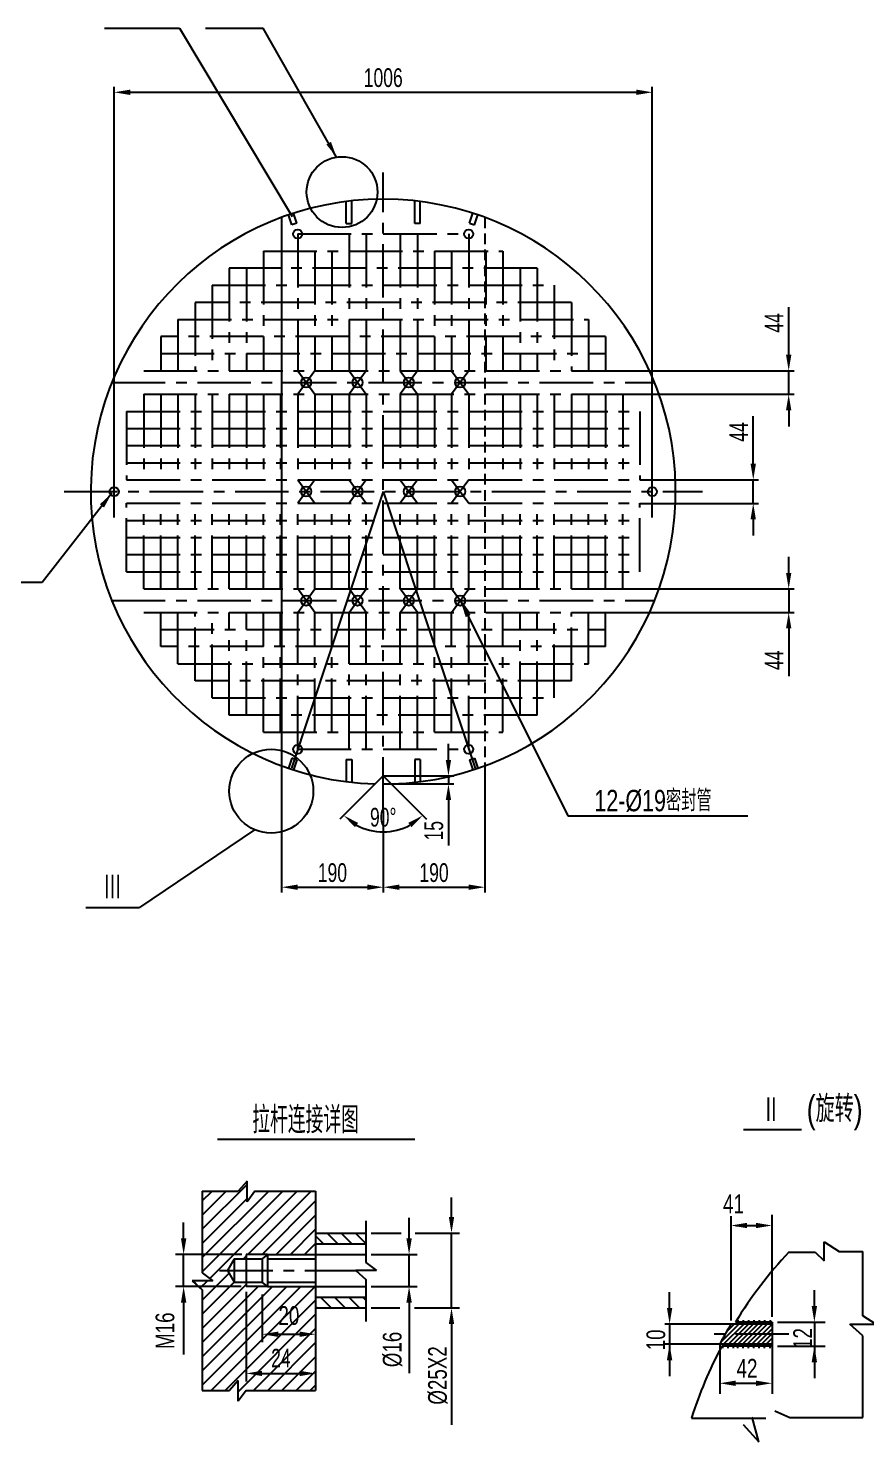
# Model space of a CAD drawing. Extents: x 34 to 831, y 17 to 546.
# Drawn here: x 243.6 to 400.4, y 32.4 to 296.8 of the extents above; entities that cross this region are included whole.
import ezdxf
from ezdxf.enums import TextEntityAlignment as Align

# ---------------------------------------------------------------- set-up
doc = ezdxf.new("R2010")
doc.units = 0
doc.header["$LTSCALE"] = 8
doc.linetypes.add('CENTER', pattern=[2, 1.25, -0.25, 0.25, -0.25])
doc.linetypes.add('HIDDEN', pattern=[0.375, 0.25, -0.125])
doc.layers.get('0').update_dxf_attribs({"color": 2, "linetype": 'CONTINUOUS'})
doc.layers.get('Defpoints').update_dxf_attribs({"linetype": 'CONTINUOUS'})
for name, color, linetype in [('CEN', 3, 'CENTER'), ('DIM', 2, 'CONTINUOUS'), ('HID', 4, 'HIDDEN'), ('OT', 1, 'CONTINUOUS')]:
    doc.layers.add(name, color=color, linetype=linetype)
doc.styles.get("Standard").update_dxf_attribs({"font": 'PV_E.shx', "width": 0.7, "bigfont": 'PV_C.shx'})
doc.dimstyles.get("Standard").update_dxf_attribs({"dimtxt": 0.18, "dimasz": 0.18, "dimexe": 0.18, "dimexo": 0.0625, "dimgap": 0.09, "dimtad": 0, "dimtih": 1, "dimtoh": 1, "dimzin": 0, "dimdsep": 46, "dimtxsty": 'Standard', "dimcen": 0.09, "dimadec": 0, "dimazin": 0, "dimtfac": 1, "dimtofl": 0, "dimtmove": 2, "dimatfit": 3, "dimfxl": 0, "dimtolj": 1, "dimarcsym": 0})
doc.dimstyles.new('STANDARD$0', dxfattribs={"dimtxt": 3.5, "dimasz": 3, "dimexe": 1, "dimexo": 0, "dimgap": 0.5, "dimtad": 1, "dimdec": 0, "dimlfac": 3, "dimrnd": 1.38778e-17, "dimzin": 0, "dimdsep": 46, "dimtxsty": 'Standard', "dimcen": -3, "dimclrd": 256, "dimclre": 256, "dimclrt": 2, "dimadec": 0, "dimazin": 0, "dimtp": 1, "dimtfac": 1, "dimtdec": 0, "dimtmove": 0, "dimatfit": 2, "dimfxl": 0, "dimtolj": 1, "dimtzin": 9, "dimlwd": -1, "dimlwe": -1, "dimarcsym": 0})
doc.dimstyles.new('STANDARD$2', dxfattribs={"dimtxt": 3.5, "dimasz": 3, "dimexe": 1.5, "dimexo": 1, "dimgap": 0.5, "dimtad": 1, "dimzin": 0, "dimdsep": 46, "dimtxsty": 'Standard', "dimcen": 0.09, "dimclrd": 7, "dimclre": 7, "dimclrt": 2, "dimadec": 0, "dimazin": 0, "dimtfac": 1, "dimtofl": 0, "dimtmove": 2, "dimatfit": 3, "dimfxl": 0, "dimtolj": 1, "dimlwd": 25, "dimlwe": 25, "dimarcsym": 0})

# ---------------------------------------------------------------- blocks, each defined once
blk = doc.blocks.new('*D19')
for p, q in [((259.62, 214.98), (259.62, 285.83)), ((360.27, 214.98), (360.27, 285.83)), ((262.62, 284.83), (357.27, 284.83))]:
    blk.add_line(p, q)
for points in [[(262.62, 285.33), (262.62, 284.33), (259.62, 284.83)], [(357.27, 285.33), (357.27, 284.33), (360.27, 284.83)]]:
    blk.add_solid(points)
at = {"layer": 'Defpoints', "color": 0}
for p in [(360.27, 284.83), (259.62, 214.98), (360.27, 214.98)]:
    blk.add_point(p, dxfattribs=at)
at = {"insert": (309.95, 287.55), "char_height": 3.5, "attachment_point": 5}
blk.add_mtext('\\A1;1006', dxfattribs=at)
blk = doc.blocks.new('*D20')
for p, q in [((322.15, 159.93), (322.15, 162.93)), ((309.95, 156.93), (323.15, 156.93)), ((322.15, 156.93), (322.15, 155.43)), ((309.95, 155.43), (323.15, 155.43)), ((322.15, 152.43), (322.15, 143.94))]:
    blk.add_line(p, q)
for points in [[(321.65, 159.93), (322.65, 159.93), (322.15, 156.93)], [(321.65, 152.43), (322.65, 152.43), (322.15, 155.43)]]:
    blk.add_solid(points)
at = {"layer": 'Defpoints', "color": 0}
for p in [(309.95, 156.93), (309.95, 155.43), (322.15, 155.43)]:
    blk.add_point(p, dxfattribs=at)
at = {"insert": (319.43, 146.69), "char_height": 3.5, "attachment_point": 5, "rotation": 90}
blk.add_mtext('\\A1;15', dxfattribs=at)
blk = doc.blocks.new('*D21')
at = {"lineweight": 25}
for p, q in [((308.47, 155.46), (301.85, 148.83)), ((311.43, 155.46), (318.05, 148.83))]:
    blk.add_line(p, q, dxfattribs=at)
blk.add_arc((309.95, 156.93), 10.46, 241.4955, 298.5045, dxfattribs=at)
for points in [[(304.66, 147.35), (305.26, 148.15), (302.55, 149.54)], [(314.64, 148.15), (315.24, 147.35), (317.34, 149.54)]]:
    blk.add_solid(points)
at = {"layer": 'Defpoints', "color": 0}
for p in [(309.95, 156.93), (309.95, 156.93), (308.47, 155.46), (311.43, 155.46), (307.24, 146.83)]:
    blk.add_point(p, dxfattribs=at)
at = {"insert": (309.95, 149.19), "char_height": 3.5, "attachment_point": 5}
blk.add_mtext('\\A1;90°', dxfattribs=at)
blk = doc.blocks.new('*D22')
for p, q in [((290.95, 158.84), (290.95, 135.12)), ((309.95, 150.43), (309.95, 135.12)), ((293.95, 136.12), (306.95, 136.12))]:
    blk.add_line(p, q)
for points in [[(293.95, 136.62), (293.95, 135.62), (290.95, 136.12)], [(306.95, 136.62), (306.95, 135.62), (309.95, 136.12)]]:
    blk.add_solid(points)
at = {"layer": 'Defpoints', "color": 0}
for p in [(290.95, 158.84), (309.95, 150.43), (309.95, 136.12)]:
    blk.add_point(p, dxfattribs=at)
at = {"insert": (300.45, 138.83), "char_height": 3.5, "attachment_point": 5}
blk.add_mtext('\\A1;190', dxfattribs=at)
blk = doc.blocks.new('*D23')
for p, q in [((328.95, 158.84), (328.95, 135.12)), ((309.95, 150.43), (309.95, 135.12)), ((312.95, 136.12), (325.95, 136.12))]:
    blk.add_line(p, q)
for points in [[(312.95, 136.62), (312.95, 135.62), (309.95, 136.12)], [(325.95, 136.62), (325.95, 135.62), (328.95, 136.12)]]:
    blk.add_solid(points)
at = {"layer": 'Defpoints', "color": 0}
for p in [(328.95, 158.84), (309.95, 150.43), (328.95, 136.12)]:
    blk.add_point(p, dxfattribs=at)
at = {"insert": (319.45, 138.83), "char_height": 3.5, "attachment_point": 5}
blk.add_mtext('\\A1;190', dxfattribs=at)
blk = doc.blocks.new('*D24')
for p, q in [((379.15, 215.33), (379.15, 224.25)), ((357.95, 212.33), (380.15, 212.33)), ((379.15, 207.93), (379.15, 212.33)), ((357.95, 207.93), (380.15, 207.93)), ((379.15, 204.93), (379.15, 201.93))]:
    blk.add_line(p, q)
for points in [[(378.65, 215.33), (379.65, 215.33), (379.15, 212.33)], [(378.65, 204.93), (379.65, 204.93), (379.15, 207.93)]]:
    blk.add_solid(points)
at = {"layer": 'Defpoints', "color": 0}
for p in [(357.95, 212.33), (379.15, 212.33), (357.95, 207.93)]:
    blk.add_point(p, dxfattribs=at)
at = {"insert": (376.44, 221.29), "char_height": 3.5, "attachment_point": 5, "rotation": 90}
blk.add_mtext('\\A1;44', dxfattribs=at)
blk = doc.blocks.new('*D25')
for p, q in [((385.78, 235.73), (385.78, 244.65)), ((354.75, 232.73), (386.78, 232.73)), ((385.78, 228.33), (385.78, 232.73)), ((354.75, 228.33), (386.78, 228.33)), ((385.78, 225.33), (385.78, 222.33))]:
    blk.add_line(p, q)
for points in [[(385.28, 235.73), (386.28, 235.73), (385.78, 232.73)], [(385.28, 225.33), (386.28, 225.33), (385.78, 228.33)]]:
    blk.add_solid(points)
at = {"layer": 'Defpoints', "color": 0}
for p in [(354.75, 232.73), (385.78, 232.73), (354.75, 228.33)]:
    blk.add_point(p, dxfattribs=at)
at = {"insert": (383.06, 241.69), "char_height": 3.5, "attachment_point": 5, "rotation": 90}
blk.add_mtext('\\A1;44', dxfattribs=at)
blk = doc.blocks.new('*D26')
for p, q in [((385.78, 194.93), (385.78, 197.93)), ((354.75, 191.93), (386.78, 191.93)), ((385.78, 191.93), (385.78, 187.53)), ((354.75, 187.53), (386.78, 187.53)), ((385.78, 184.53), (385.78, 175.62))]:
    blk.add_line(p, q)
for points in [[(385.28, 194.93), (386.28, 194.93), (385.78, 191.93)], [(385.28, 184.53), (386.28, 184.53), (385.78, 187.53)]]:
    blk.add_solid(points)
at = {"layer": 'Defpoints', "color": 0}
for p in [(354.75, 191.93), (354.75, 187.53), (385.78, 187.53)]:
    blk.add_point(p, dxfattribs=at)
at = {"insert": (383.06, 178.58), "char_height": 3.5, "attachment_point": 5, "rotation": 90}
blk.add_mtext('\\A1;44', dxfattribs=at)

msp = doc.modelspace()

# ---------------------------------------------------------------- hatches: boundary and pattern name
h = msp.add_hatch()
h.set_pattern_fill('ANSI31', color=256, scale=15, style=0)
h.set_pattern_definition([(45, (397.4575, -37.1984), (-1.325825, 1.325825), [])])
h.paths.add_polyline_path([(276.107, 63.96), (278.095, 62.487), (274.382, 62.487), (275.545, 61.324), (276.107, 60.829), (276.107, 41.966), (281.177, 41.966), (282.835, 43.848), (282.835, 39.977), (284.309, 41.966), (297.307, 41.966), (297.307, 61.414), (288.307, 61.414), (284.304, 61.414), (284.304, 62.214), (282.099, 62.214), (280.823, 64.414), (282.099, 66.614), (284.304, 66.614), (284.304, 67.414), (288.307, 67.414), (297.307, 67.414), (297.307, 79.27), (285.947, 79.27), (284.473, 77.282), (284.473, 81.152), (282.815, 79.27), (276.107, 79.27)])
h.paths.add_polyline_path([(287.771, 50.814), (293.84, 50.814), (293.84, 45.233), (287.771, 45.233)], flags=24)
h.paths.add_polyline_path([(289.272, 53.37), (295.341, 53.37), (295.341, 58.62), (289.272, 58.62)], flags=24)
h = msp.add_hatch()
h.set_pattern_fill('ANSI31', color=256, scale=15, angle=90, style=0)
h.set_pattern_definition([(135, (397.4575, -37.1984), (-1.325825, -1.325825), [])])
h.paths.add_polyline_path([(306.709, 69.414), (306.709, 71.414), (297.307, 71.414), (297.307, 69.414)])
h.paths.add_polyline_path([(297.307, 59.414), (297.307, 57.414), (306.709, 57.414), (306.709, 59.414)])
at = {"linetype": 'Continuous'}
h = msp.add_hatch(dxfattribs=at)
h.set_pattern_fill('ANSI31', color=256, scale=5, style=0)
h.set_pattern_definition([(225, (691.498, 260.6953), (0.4419417, -0.4419417), [])])
h.paths.add_polyline_path([(374.999, 54.392, 0.0057137), (374.047, 52.769, 0.0008786), (373.904, 52.517), (382.664, 52.517), (382.664, 54.392)])
h.paths.add_polyline_path([(382.664, 50.642), (382.664, 52.517), (373.904, 52.517, 0.0064952), (372.873, 50.642), (373.488, 50.642)])

# ---------------------------------------------------------------- linework, layer by layer
for p, q in [((271.837, 296.807), (292.9, 261.582)), ((276.701, 296.807), (287.524, 296.807)), ((304.047, 260.285), (304.047, 264.516)), ((315.847, 260.285), (315.847, 264.516)), ((292.859, 260.028), (292.241, 261.89)), ((293.808, 260.343), (293.19, 262.205)), ((303.047, 260.285), (303.047, 264.398)), ((316.847, 260.285), (316.847, 264.398)), ((326.087, 260.343), (326.705, 262.205)), ((327.036, 260.028), (327.654, 261.89)), ((293.808, 260.343), (292.859, 260.028)), ((303.047, 260.285), (304.047, 260.285)), ((316.847, 260.285), (315.847, 260.285)), ((326.087, 260.343), (327.036, 260.028)), ((297.147, 232.735), (293.947, 228.335)), ((293.947, 232.735), (297.147, 228.335)), ((306.747, 232.735), (303.547, 228.335)), ((303.547, 232.735), (306.747, 228.335)), ((316.347, 232.735), (313.147, 228.335)), ((313.147, 232.735), (316.347, 228.335)), ((325.947, 232.735), (322.747, 228.335)), ((322.747, 232.735), (325.947, 228.335)), ((297.147, 212.335), (293.947, 207.935)), ((293.947, 212.335), (297.147, 207.935)), ((306.747, 212.335), (303.547, 207.935)), ((303.547, 212.335), (306.747, 207.935)), ((316.347, 212.335), (313.147, 207.935)), ((313.147, 212.335), (316.347, 207.935)), ((325.947, 212.335), (322.747, 207.935)), ((322.747, 212.335), (325.947, 207.935)), ((309.947, 210.135), (292.777, 158.41)), ((309.947, 210.135), (327.117, 158.41)), ((246.152, 193.14), (215.244, 193.14)), ((293.947, 187.535), (297.147, 191.935)), ((297.147, 187.535), (293.947, 191.935)), ((303.547, 187.535), (306.747, 191.935)), ((306.747, 187.535), (303.547, 191.935)), ((313.147, 187.535), (316.347, 191.935)), ((316.347, 187.535), (313.147, 191.935)), ((322.747, 187.535), (325.947, 191.935)), ((325.947, 187.535), (322.747, 191.935)), ((292.859, 160.242), (292.241, 158.38)), ((293.808, 159.927), (292.859, 160.242)), ((293.808, 159.927), (293.19, 158.065)), ((303.047, 159.985), (303.047, 155.872)), ((303.047, 159.985), (304.047, 159.985)), ((304.047, 159.985), (304.047, 155.754)), ((315.847, 159.985), (315.847, 155.754)), ((316.847, 159.985), (315.847, 159.985)), ((316.847, 159.985), (316.847, 155.872)), ((326.087, 159.927), (327.036, 160.242)), ((326.087, 159.927), (326.705, 158.065)), ((327.036, 160.242), (327.654, 158.38)), ((378.159, 149.407), (344.507, 149.407)), ((254.331, 132.333), (264.358, 132.333)), ((377.33, 90.806), (388.153, 90.806)), ((284.473, 81.152), (282.815, 79.27)), ((284.473, 77.282), (284.473, 81.152)), ((276.107, 79.27), (282.815, 79.27)), ((276.107, 79.27), (276.107, 63.96)), ((285.947, 79.27), (284.473, 77.282)), ((285.947, 79.27), (297.307, 79.27)), ((322.718, 77.414), (322.718, 78.101)), ((322.718, 74.414), (322.718, 77.414)), ((314.781, 73.414), (314.781, 74.261)), ((374.999, 55.067), (374.999, 74.612)), ((382.664, 55.767), (382.664, 74.836)), ((272.619, 70.414), (272.619, 73.414)), ((306.709, 73.738), (306.709, 65.888)), ((307.709, 71.414), (313.327, 71.414)), ((314.781, 70.414), (314.781, 73.414)), ((315.934, 71.414), (324.218, 71.414)), ((322.718, 57.414), (322.718, 71.414)), ((375.873, 72.836), (379.664, 72.836)), ((392.396, 69.761), (395.21, 67.993)), ((392.396, 66.225), (392.396, 69.761)), ((283.473, 67.414), (271.119, 67.414)), ((272.619, 61.414), (272.619, 67.414)), ((288.307, 67.414), (284.304, 67.414)), ((288.307, 66.614), (297.307, 66.614)), ((307.709, 67.414), (316.281, 67.414)), ((314.781, 61.414), (314.781, 67.414)), ((385.809, 67.86), (390.707, 67.86)), ((390.707, 67.86), (392.396, 66.225)), ((395.21, 67.993), (399.645, 67.993)), ((399.645, 55.952), (399.645, 67.993)), ((276.107, 63.96), (278.095, 62.487)), ((304.827, 64.414), (306.709, 62.756)), ((308.697, 64.414), (304.827, 64.414)), ((306.709, 65.888), (308.697, 64.414)), ((283.385, 61.414), (271.119, 61.414)), ((274.225, 62.487), (276.107, 60.829)), ((278.095, 62.487), (274.225, 62.487)), ((275.545, 61.324), (274.382, 62.487)), ((276.107, 60.829), (276.107, 41.966)), ((288.307, 61.414), (284.304, 61.414)), ((288.307, 62.214), (297.307, 62.214)), ((306.709, 62.756), (306.709, 54.904)), ((307.709, 61.414), (316.281, 61.414)), ((272.619, 58.414), (272.619, 48.691)), ((284.304, 60.456), (284.304, 43.662)), ((287.307, 59.953), (287.307, 50.995)), ((314.781, 58.414), (314.781, 45.187)), ((363.508, 57.392), (363.508, 60.392)), ((390.58, 57.767), (390.58, 60.767)), ((307.709, 57.414), (313.052, 57.414)), ((315.797, 57.414), (324.218, 57.414)), ((402.051, 54.349), (399.645, 55.952)), ((322.718, 54.414), (322.718, 35.576)), ((374.999, 54.392), (362.635, 54.392)), ((363.508, 54.392), (363.508, 44.642)), ((376.286, 55.098), (376.286, 54.37)), ((377.286, 55.098), (377.286, 54.37)), ((378.286, 55.098), (378.286, 54.37)), ((379.286, 55.098), (379.286, 54.37)), ((380.286, 55.098), (380.286, 54.37)), ((381.286, 55.098), (381.286, 54.37)), ((382.286, 55.098), (382.286, 54.37)), ((383.664, 54.767), (392.58, 54.767)), ((390.58, 54.767), (390.58, 44.267)), ((397.239, 54.349), (402.051, 54.349)), ((399.645, 52.211), (397.239, 54.349)), ((290.307, 52.495), (294.307, 52.495)), ((373.488, 50.642), (362.694, 50.642)), ((372.873, 50.642), (372.873, 41.321)), ((373.488, 49.915), (373.488, 50.642)), ((374.488, 49.915), (374.488, 50.642)), ((375.488, 49.915), (375.488, 50.642)), ((376.286, 49.915), (376.286, 50.642)), ((377.286, 49.915), (377.286, 50.642)), ((378.286, 49.915), (378.286, 50.642)), ((379.286, 49.915), (379.286, 50.642)), ((380.286, 49.915), (380.286, 50.642)), ((381.286, 49.915), (381.286, 50.642)), ((382.286, 49.915), (382.286, 50.642)), ((382.664, 50.267), (382.664, 41.321)), ((383.664, 50.267), (392.58, 50.267)), ((399.645, 36.92), (399.645, 52.211)), ((287.304, 45.162), (294.307, 45.162)), ((282.835, 43.848), (281.177, 41.966)), ((282.835, 39.977), (282.835, 43.848)), ((375.873, 43.321), (379.664, 43.321)), ((276.107, 41.966), (281.177, 41.966)), ((284.309, 41.966), (282.835, 39.977)), ((284.309, 41.966), (297.307, 41.966)), ((383.2, 38.152), (386.014, 36.92)), ((367.578, 36.786), (381.511, 36.786)), ((377.251, 35.625), (380.191, 32.384)), ((380.191, 32.384), (378.94, 36.991)), ((386.014, 36.92), (399.645, 36.92))]:
    msp.add_line(p, q)
msp.add_line((315.881, 88.903), (278.937, 88.903), dxfattribs=at)
for centre, radius in [((293.947, 258.335), 0.85), ((325.947, 258.335), 0.85), ((295.547, 230.535), 0.95), ((305.147, 230.535), 0.95), ((314.747, 230.535), 0.95), ((324.347, 230.535), 0.95), ((259.624, 210.135), 0.85), ((295.547, 210.135), 0.95), ((305.147, 210.135), 0.95), ((314.747, 210.135), 0.95), ((324.347, 210.135), 0.95), ((360.271, 210.135), 0.85), ((295.547, 189.735), 0.95), ((305.147, 189.735), 0.95), ((314.747, 189.735), 0.95), ((324.347, 189.735), 0.95), ((293.947, 161.935), 0.85), ((325.947, 161.935), 0.85)]:
    msp.add_circle(centre, radius)
for points in [[(322.218, 74.414), (323.218, 74.414), (322.718, 71.414)], [(377.999, 72.336), (377.999, 73.336), (374.999, 72.836)], [(379.664, 72.336), (379.664, 73.336), (382.664, 72.836)], [(272.119, 70.414), (273.119, 70.414), (272.619, 67.414)], [(314.281, 70.414), (315.281, 70.414), (314.781, 67.414)], [(272.119, 58.414), (273.119, 58.414), (272.619, 61.414)], [(314.281, 58.414), (315.281, 58.414), (314.781, 61.414)], [(322.218, 54.414), (323.218, 54.414), (322.718, 57.414)], [(364.008, 57.392), (363.008, 57.392), (363.508, 54.392)], [(391.08, 57.767), (390.08, 57.767), (390.58, 54.767)], [(290.307, 52.995), (290.307, 51.995), (287.307, 52.495)], [(294.307, 52.995), (294.307, 51.995), (297.307, 52.495)], [(364.008, 47.642), (363.008, 47.642), (363.508, 50.642)], [(391.08, 47.267), (390.08, 47.267), (390.58, 50.267)], [(287.304, 45.662), (287.304, 44.662), (284.304, 45.162)], [(294.307, 45.662), (294.307, 44.662), (297.307, 45.162)], [(375.873, 42.821), (375.873, 43.821), (372.873, 43.321)], [(379.664, 42.821), (379.664, 43.821), (382.664, 43.321)]]:
    msp.add_solid(points)
at = {"layer": 'CEN'}
for p, q in [((309.947, 150.435), (309.947, 269.835)), ((293.947, 258.335), (293.947, 232.735)), ((293.947, 258.335), (325.947, 258.335)), ((303.547, 258.335), (303.547, 232.735)), ((306.747, 258.335), (306.747, 232.735)), ((313.147, 258.335), (313.147, 232.735)), ((316.347, 258.335), (316.347, 232.735)), ((325.947, 258.335), (325.947, 232.735)), ((287.547, 255.135), (287.547, 232.735)), ((287.547, 255.135), (332.347, 255.135)), ((297.147, 255.135), (297.147, 232.735)), ((300.347, 255.135), (300.347, 232.735)), ((319.547, 255.135), (319.547, 232.735)), ((322.747, 255.135), (322.747, 232.735)), ((329.147, 255.135), (329.147, 232.735)), ((332.347, 255.135), (332.347, 232.735)), ((281.147, 251.935), (281.147, 232.735)), ((338.747, 251.935), (281.147, 251.935)), ((284.347, 251.935), (284.347, 232.735)), ((335.547, 251.935), (335.547, 232.735)), ((338.747, 251.935), (338.747, 232.735)), ((277.947, 248.735), (277.947, 232.735)), ((277.947, 248.735), (341.947, 248.735)), ((341.947, 248.735), (341.947, 232.735)), ((274.747, 245.535), (274.747, 232.735)), ((345.147, 245.535), (274.747, 245.535)), ((345.147, 245.535), (345.147, 232.735)), ((271.547, 242.335), (271.547, 232.735)), ((271.547, 242.335), (348.347, 242.335)), ((348.347, 242.335), (348.347, 232.735)), ((268.347, 239.135), (268.347, 232.735)), ((351.547, 239.135), (268.347, 239.135)), ((351.547, 239.135), (351.547, 232.735)), ((268.347, 235.935), (351.547, 235.935)), ((265.147, 232.735), (354.747, 232.735)), ((259.194, 230.535), (360.701, 230.535)), ((265.147, 228.335), (354.747, 228.335)), ((265.147, 228.335), (265.147, 212.335)), ((268.347, 228.335), (268.347, 212.335)), ((271.547, 228.335), (271.547, 212.335)), ((274.747, 228.335), (274.747, 212.335)), ((277.947, 228.335), (277.947, 212.335)), ((281.147, 228.335), (281.147, 212.335)), ((284.347, 228.335), (284.347, 212.335)), ((287.547, 228.335), (287.547, 212.335)), ((290.747, 228.335), (290.747, 212.335)), ((293.947, 228.335), (293.947, 212.335)), ((297.147, 228.335), (297.147, 212.335)), ((300.347, 228.335), (300.347, 212.335)), ((303.547, 228.335), (303.547, 212.335)), ((306.747, 228.335), (306.747, 212.335)), ((313.147, 228.335), (313.147, 212.335)), ((316.347, 228.335), (316.347, 212.335)), ((319.547, 228.335), (319.547, 212.335)), ((322.747, 228.335), (322.747, 212.335)), ((325.947, 228.335), (325.947, 212.335)), ((332.347, 228.335), (332.347, 212.335)), ((335.547, 228.335), (335.547, 212.335)), ((338.747, 228.335), (338.747, 212.335)), ((341.947, 228.335), (341.947, 212.335)), ((345.147, 228.335), (345.147, 212.335)), ((348.347, 228.335), (348.347, 212.335)), ((351.547, 228.335), (351.547, 212.335)), ((354.747, 228.335), (354.747, 212.335)), ((261.947, 225.135), (357.947, 225.135)), ((261.947, 225.135), (261.947, 212.335)), ((357.947, 225.135), (357.947, 212.335)), ((261.947, 221.935), (357.947, 221.935)), ((261.947, 218.735), (357.947, 218.735)), ((259.624, 205.285), (259.624, 214.985)), ((261.947, 215.535), (357.947, 215.535)), ((360.271, 205.285), (360.271, 214.985)), ((261.947, 212.335), (357.947, 212.335)), ((250.247, 210.135), (369.647, 210.135)), ((261.947, 207.935), (357.947, 207.935)), ((261.947, 195.135), (261.947, 207.935)), ((265.147, 191.935), (265.147, 207.935)), ((268.347, 191.935), (268.347, 207.935)), ((271.547, 191.935), (271.547, 207.935)), ((274.747, 191.935), (274.747, 207.935)), ((277.947, 191.935), (277.947, 207.935)), ((281.147, 191.935), (281.147, 207.935)), ((284.347, 191.935), (284.347, 207.935)), ((287.547, 191.935), (287.547, 207.935)), ((290.747, 191.935), (290.747, 207.935)), ((293.947, 191.935), (293.947, 207.935)), ((297.147, 191.935), (297.147, 207.935)), ((300.347, 191.935), (300.347, 207.935)), ((303.547, 191.935), (303.547, 207.935)), ((306.747, 191.935), (306.747, 207.935)), ((313.147, 191.935), (313.147, 207.935)), ((316.347, 191.935), (316.347, 207.935)), ((319.547, 191.935), (319.547, 207.935)), ((322.747, 191.935), (322.747, 207.935)), ((325.947, 191.935), (325.947, 207.935)), ((332.347, 191.935), (332.347, 207.935)), ((335.547, 191.935), (335.547, 207.935)), ((338.747, 191.935), (338.747, 207.935)), ((341.947, 191.935), (341.947, 207.935)), ((345.147, 191.935), (345.147, 207.935)), ((348.347, 191.935), (348.347, 207.935)), ((351.547, 191.935), (351.547, 207.935)), ((354.747, 191.935), (354.747, 207.935)), ((357.947, 195.135), (357.947, 207.935)), ((261.947, 204.735), (357.947, 204.735)), ((261.947, 201.535), (357.947, 201.535)), ((261.947, 198.335), (357.947, 198.335)), ((261.947, 195.135), (357.947, 195.135)), ((265.147, 191.935), (354.747, 191.935)), ((259.194, 189.735), (360.701, 189.735)), ((265.147, 187.535), (354.747, 187.535)), ((268.347, 181.135), (268.347, 187.535)), ((271.547, 177.935), (271.547, 187.535)), ((274.747, 174.735), (274.747, 187.535)), ((277.947, 171.535), (277.947, 187.535)), ((281.147, 168.335), (281.147, 187.535)), ((284.347, 168.335), (284.347, 187.535)), ((287.547, 165.135), (287.547, 187.535)), ((290.747, 165.135), (290.747, 187.535)), ((293.947, 161.935), (293.947, 187.535)), ((297.147, 165.135), (297.147, 187.535)), ((300.347, 165.135), (300.347, 187.535)), ((303.547, 161.935), (303.547, 187.535)), ((306.747, 161.935), (306.747, 187.535)), ((313.147, 161.935), (313.147, 187.535)), ((316.347, 161.935), (316.347, 187.535)), ((319.547, 165.135), (319.547, 187.535)), ((322.747, 165.135), (322.747, 187.535)), ((325.947, 161.935), (325.947, 187.535)), ((332.347, 165.135), (332.347, 187.535)), ((335.547, 168.335), (335.547, 187.535)), ((338.747, 168.335), (338.747, 187.535)), ((341.947, 171.535), (341.947, 187.535)), ((345.147, 174.735), (345.147, 187.535)), ((348.347, 177.935), (348.347, 187.535)), ((351.547, 181.135), (351.547, 187.535)), ((268.347, 184.335), (351.547, 184.335)), ((351.547, 181.135), (268.347, 181.135)), ((271.547, 177.935), (348.347, 177.935)), ((345.147, 174.735), (274.747, 174.735)), ((277.947, 171.535), (341.947, 171.535)), ((338.747, 168.335), (281.147, 168.335)), ((287.547, 165.135), (332.347, 165.135)), ((293.947, 161.935), (325.947, 161.935)), ((279.302, 64.414), (304.827, 64.414)), ((385.825, 52.517), (370.701, 52.517))]:
    msp.add_line(p, q, dxfattribs=at)
at = {"layer": 'DIM'}
msp.add_line((285.899, 146.884), (264.358, 132.333), dxfattribs=at)
for centre, radius in [((302.241, 266.158), 6.621), ((289.006, 154.096), 7.853)]:
    msp.add_circle(centre, radius, dxfattribs=at)
at = {"layer": 'HID'}
msp.add_line((328.947, 261.429), (328.947, 158.841), dxfattribs=at)
at = {"layer": 'OT'}
for p, q in [((257.837, 296.807), (271.837, 296.807)), ((290.947, 261.429), (290.947, 158.841)), ((309.947, 156.935), (308.467, 155.455)), ((309.947, 156.935), (311.427, 155.455)), ((297.307, 79.27), (297.307, 67.414)), ((297.307, 71.414), (306.709, 71.414)), ((297.307, 69.414), (306.709, 69.414)), ((282.099, 66.614), (280.823, 64.414)), ((282.099, 66.614), (284.304, 66.614)), ((282.099, 66.614), (282.099, 62.214)), ((284.304, 67.414), (284.304, 61.414)), ((284.304, 66.614), (287.307, 66.614)), ((288.307, 67.414), (287.307, 66.614)), ((287.307, 66.614), (287.307, 62.214)), ((288.307, 67.414), (306.709, 67.414)), ((288.307, 67.414), (288.307, 61.414)), ((297.307, 67.414), (297.307, 61.414)), ((280.823, 64.414), (282.099, 62.214)), ((282.099, 62.214), (287.307, 62.214)), ((288.307, 61.414), (287.307, 62.214)), ((288.307, 61.414), (306.709, 61.414)), ((297.307, 61.414), (297.307, 41.966)), ((297.307, 59.414), (306.709, 59.414)), ((297.307, 57.414), (306.709, 57.414)), ((382.664, 54.767), (382.664, 50.267))]:
    msp.add_line(p, q, dxfattribs=at)
at = {"layer": 'OT', "color": 1}
for p, q in [((382.664, 54.392), (374.999, 54.392)), ((382.664, 54.767), (375.821, 54.767)), ((382.664, 50.642), (372.873, 50.642)), ((382.664, 50.267), (373.248, 50.267))]:
    msp.add_line(p, q, dxfattribs=at)
at = {"layer": 'OT'}
for centre, radius, start, end in [((309.947, 210.135), 54.7, 271.5504, 268.4496), ((445.554, 11.922), 81.844, 136.88475, 148.4329), ((445.554, 11.922), 82.351, 148.95445, 150.26393), ((445.554, 11.922), 81.844, 152.06212, 162.31396), ((445.554, 11.922), 82.351, 150.26393, 151.95386)]:
    msp.add_arc(centre, radius, start, end, dxfattribs=at)

# ---------------------------------------------------------------- texts
at = {"width": 0.75}
for s, height, p in [('12-%%c19密封管', 4, (360.411, 150.33)), ('(旋转)', 5, (394.375, 92.156))]:
    msp.add_text(s, height=height, dxfattribs=at).set_placement(p, align=Align.CENTER)
at = {"linetype": 'Continuous', "width": 0.7}
msp.add_text('拉杆连接详图', height=5, dxfattribs=at).set_placement((285.459, 90.08))
at = {"width": 0.75}
for s, rotation, p in [('41', 360, (373.502, 75.135)), ('10', 90, (362.675, 49.488)), ('12', 90, (390.131, 49.747)), ('42', 360, (376.033, 44.379))]:
    msp.add_text(s, height=3.5, rotation=rotation, dxfattribs=at).set_placement(p)
for s, p in [('M16', (269.119, 53.151)), ('%%12916', (311.619, 49.643)), ('%%12925X2', (320.089, 44.78))]:
    msp.add_text(s, height=3.5, rotation=90, dxfattribs=at).set_placement(p, align=Align.MIDDLE_CENTER)
msp.add_text('20', height=3.5, dxfattribs=at).set_placement((292.307, 55.995), align=Align.MIDDLE)
at = {"insert": (290.805, 48.023), "char_height": 3.5, "attachment_point": 5}
msp.add_mtext('24', dxfattribs=at)
at = {"layer": 'OT', "width": 0.75}
for s, p in [('Ⅲ', (257.533, 133.567)), ('Ⅱ', (380.706, 91.921))]:
    msp.add_text(s, height=5, dxfattribs=at).set_placement(p)

# ---------------------------------------------------------------- dimensions: what is measured, and where the dimension line sits
for base, p1, p2, picture, middle in [((360.271, 284.835), (259.624, 214.985), (360.271, 214.985), '*D19', (309.947, 287.55)), ((309.947, 136.12), (290.947, 158.841), (309.947, 150.435), '*D22', (300.447, 138.835)), ((328.947, 136.12), (309.947, 150.435), (328.947, 158.841), '*D23', (319.447, 138.835))]:
    dim = msp.add_linear_dim(base=base, p1=p1, p2=p2, dimstyle='STANDARD$0', override={"dimgap": 0.8, "dimlfac": 10, "dimzin": 8, "dimclrt": 256, "dimadec": 2, "dimazin": 2, "dimtfac": 0.857143})
    dim.commit()
    dim.dimension.update_dxf_attribs({"geometry": picture, "text_midpoint": middle})
for base, p1, p2, picture, middle in [((385.78, 232.735), (354.747, 228.335), (354.747, 232.735), '*D25', (383.064, 241.694)), ((379.153, 212.335), (357.947, 207.935), (357.947, 212.335), '*D24', (376.437, 221.294)), ((385.78, 187.535), (354.747, 191.935), (354.747, 187.535), '*D26', (383.064, 178.576)), ((322.145, 155.435), (309.947, 156.935), (309.947, 155.435), '*D20', (319.43, 146.687))]:
    dim = msp.add_linear_dim(base=base, p1=p1, p2=p2, angle=90, dimstyle='STANDARD$0', override={"dimgap": 0.8, "dimlfac": 10, "dimzin": 8, "dimclrt": 256, "dimadec": 2, "dimazin": 2, "dimtfac": 0.857143})
    dim.commit()
    dim.dimension.update_dxf_attribs({"geometry": picture, "text_midpoint": middle})
dim = msp.add_angular_dim_2l(base=(307.241, 146.835), line1=((309.947, 156.935), (311.427, 155.455)), line2=((309.947, 156.935), (308.467, 155.455)), dimstyle='STANDARD$2', override={"dimexe": 1, "dimexo": 0, "dimgap": 0.8, "dimdec": 0, "dimlfac": 10, "dimzin": 8, "dimcen": -3, "dimclrd": 256, "dimclre": 256, "dimclrt": 256, "dimadec": 2, "dimazin": 2, "dimtfac": 0.857143, "dimtdec": 0, "dimtofl": 1, "dimtmove": 0, "dimatfit": 2})
dim.commit()
dim.dimension.update_dxf_attribs({"geometry": '*D21', "text_midpoint": (309.947, 149.194)})

# ---------------------------------------------------------------- leaders
at = {"layer": 'DIM'}
for points in [[(301.227, 272.7), (287.524, 296.807)], [(259.185, 209.818), (246.152, 193.14)], [(324.476, 189.536), (344.507, 149.407)]]:
    msp.add_leader(points, dimstyle='Standard', override={"dimtxt": 3.5, "dimasz": 3, "dimexe": 2, "dimexo": 1, "dimgap": 0, "dimtad": 0, "dimtih": 0, "dimtoh": 0, "dimcen": -3}, dxfattribs=at)

doc.saveas('drawing.dxf')
